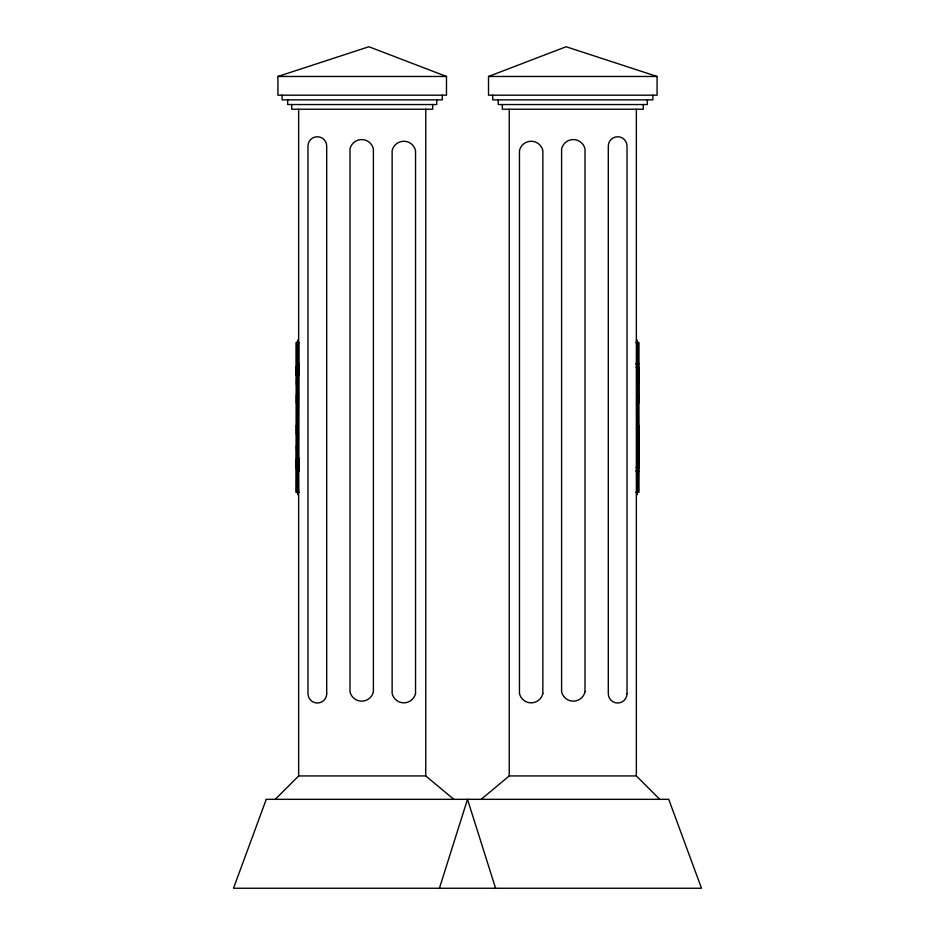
<?xml version="1.0" encoding="UTF-8"?>
<svg xmlns="http://www.w3.org/2000/svg" width="935" height="935" viewBox="0 0 935 935"><rect width="100%" height="100%" fill="white"/><g stroke="black" fill="none" stroke-linecap="round" stroke-linejoin="round"><path stroke-width="1.4" d="M296.301 459.295L296.266 492.394L299.375 492.394M296.477 445.866L296.418 468.423L296.383 366.66L296.465 374.397M296.547 378.909L296.559 449.84M296.781 466.168L296.746 492.394M297.295 457.683L297.236 492.394M297.412 388.259L297.388 403.838M297.517 492.394L297.377 424.794M297.973 492.394L297.985 481.642L298.066 494.966L298.183 447.222M298.242 367.093L298.031 339.908L297.809 492.394M298.37 392.349L298.335 406.748M298.616 375.905L298.639 363.224M298.721 457.683L298.697 471.649M638.137 465.688L638.231 342.479L638.57 492.394M638.324 444.569L638.254 492.394L638.406 467.781M638.313 423.181L638.278 382.018M638.441 449.84L638.453 378.909M638.523 384.495L638.558 342.479M635.671 342.479L638.734 342.479L638.734 492.394L635.625 492.394M296.465 394.547L296.418 403.195M296.594 467.781L296.57 492.394M297.12 368.004L297.014 415.28L297.096 363.224L297.236 471.649M297.014 367.315L297.085 342.479L297.295 376.01M297.61 467.138L297.587 471.649M297.786 396.533L297.727 405.883M298.113 463.164L298.066 470.901L297.985 452.727M638.535 374.397L638.617 366.66L638.617 403.195L638.535 394.547M638.523 434.576L638.617 425.226L638.605 468.423L638.523 445.866M297.54 389.872L297.505 396.861L297.505 342.479M298.242 469.557L298.207 492.394M298.171 392.77L298.125 398.474L298.148 342.479M297.914 434.261L297.961 429.422L298.113 455.649M636.934 342.432L636.969 339.908L636.992 341.462M636.98 491.903L636.934 494.966L636.91 494.042M296.909 492.394L296.933 470.632M298.522 471.649L298.546 376.653M296.43 492.394L296.699 342.479L296.886 471.649M296.746 471.649L296.757 444.569M439.415 888.25L467.5 799.331L495.585 888.25M275.252 799.331L298.651 775.933L298.651 109.231M481.163 799.331L509.248 775.933L636.349 775.933L659.748 799.331M488.514 76.471L566.107 46.75L657.083 76.471L657.083 95.183L488.514 95.183L488.514 76.471L657.083 76.471M277.917 76.471L368.893 46.75L446.486 76.471L446.486 95.183L277.917 95.183L277.917 76.471L446.486 76.471M299.329 342.479L296.266 342.479L296.301 375.683M636.104 363.224L638.734 363.224M636.069 364.299L638.698 364.299M636.069 367.198L638.698 367.198M297.412 382.567L297.459 446.077M296.687 423.181L296.722 382.018M296.383 425.226L296.477 434.576M636.069 467.734L638.698 467.734M636.069 470.632L638.698 470.632M636.104 471.649L638.734 471.649M298.651 775.933L425.752 775.933L453.837 799.331M638.243 471.544L638.219 466.168M296.442 342.479L296.477 384.495M297.762 342.479L298.101 444.581M298.335 428.557L298.37 441.776M298.534 364.077L298.51 342.479L298.242 461.119M297.038 471.649L297.014 467.699M298.697 363.224L298.721 376.01M298.639 471.649L298.616 467.57M298.113 382.882L298.031 363.762L298.183 439.824M297.786 375.426L297.739 367.093L297.575 492.394M297.61 367.677L297.575 342.479M297.856 462.942L297.903 492.394M297.482 378.161L297.365 366.45L297.388 468.423L297.517 429.89L297.412 439.602M298.323 460.043L298.51 492.394M296.944 367.735L296.909 342.479M297.12 468.961L297.061 425.238L297.014 459.997M652.887 95.183L652.887 99.87L492.71 99.87L492.71 95.183M647.336 99.87L647.336 104.545L498.261 104.545L498.261 99.87M643.28 104.545L643.28 109.231L502.317 109.231L502.317 104.545M636.349 109.231L636.349 775.933M509.248 109.231L509.248 775.933M442.29 95.183L442.29 99.87L282.113 99.87L282.113 95.183M436.738 99.87L436.738 104.545L287.664 104.545L287.664 99.87M432.683 104.545L432.683 109.231L291.72 109.231L291.72 104.545M425.752 109.231L425.752 775.933M297.049 492.394L296.944 376.653M266.265 799.331L233.505 888.25L701.495 888.25L668.735 799.331L266.265 799.331M627.023 693.653L627.023 146.105A9.362 9.362 0 0 0 617.661 136.744A9.362 9.362 0 0 0 608.299 146.105L608.299 693.653A9.362 9.362 0 0 0 617.661 703.015A9.362 9.362 0 0 0 627.023 693.653M585.006 691.795L585.006 148.922A11.991 11.991 0 0 0 561.608 148.922L561.608 691.795A11.991 11.991 0 0 0 585.006 691.795M542.861 693.49L542.861 150.617A11.991 11.991 0 0 0 519.463 150.617L519.463 693.49A11.991 11.991 0 0 0 542.861 693.49M415.537 693.49L415.537 150.617A11.991 11.991 0 0 0 392.139 150.617L392.139 693.49A11.991 11.991 0 0 0 415.537 693.49M373.392 691.795L373.392 148.922A11.991 11.991 0 0 0 349.994 148.922L349.994 691.795A11.991 11.991 0 0 0 373.392 691.795M326.701 693.653L326.701 146.105A9.362 9.362 0 0 0 317.339 136.744A9.362 9.362 0 0 0 307.977 146.105L307.977 693.653A9.362 9.362 0 0 0 317.339 703.015A9.362 9.362 0 0 0 326.701 693.653"/></g></svg>
